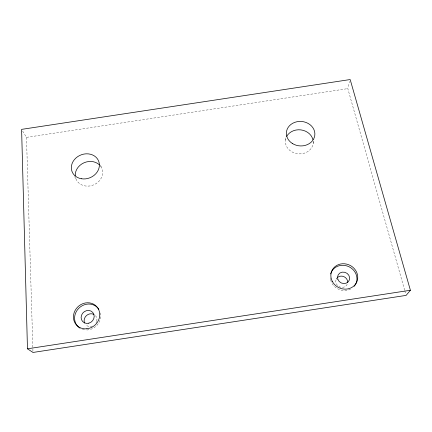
<?xml version="1.0" encoding="UTF-8"?>
<svg xmlns="http://www.w3.org/2000/svg" width="432" height="432" viewBox="0 0 432 432"><rect width="100%" height="100%" fill="white"/><g stroke="black" fill="none" stroke-linecap="round" stroke-linejoin="round"><path stroke-width="0.32" stroke-dasharray="2.16 1.62" d="M285.46 140.027L285.844 136.885M313.151 143.424L313.913 139.666M404.638 290.212L347.803 88.619L349.672 81.491M336.236 279.185L336.739 278.046M22.648 131.085L26.487 137.36L347.803 88.619M74.682 176.629L76.183 179.437M100.386 165.062L101.65 167.951M404.822 290.86L405.734 294.1M26.487 137.36L32.87 348.403M32.891 349.078L32.994 352.453M100.683 166.325A13.97 12.064 -22.1 0 1 94.052 184.723A13.97 12.064 -22.1 0 1 75.557 177.644M313.211 141.529A13.954 12.037 5.5 0 1 297.729 153.765A13.954 12.037 5.5 0 1 285.892 138.191M95.445 315.63A6.674 6.118 -43.1 0 1 96.763 321.138M96.628 321.624A6.674 6.118 -43.1 0 1 95.98 323.039M92.459 326.047A6.674 6.118 -43.1 0 1 85.59 324.626M347.209 284.31A6.059 5.546 26.3 0 1 338.828 286.502A6.059 5.546 26.3 0 1 336.841 278.197M100.397 312.93A13.597 12.442 -42.5 0 1 85.428 329.94M84.418 329.816A13.597 12.442 -42.5 0 1 82.458 329.324M350.536 289.143A13.576 12.404 25.8 0 1 330.691 280.282M330.566 279.79A13.576 12.404 25.8 0 1 330.269 277.814"/><path stroke-width="0.65" d="M410.4 290.261L406.102 295.396L32.994 352.453L27.47 348.808L21.6 129.373L350.179 79.547L410.4 290.261L27.47 348.808M75.265 175.759A13.97 12.064 -22.1 0 1 83.873 162.842A13.97 12.064 -22.1 0 1 99.43 164.884M286.654 136.447A13.954 12.037 5.5 0 1 300.856 129.886A13.954 12.037 5.5 0 1 312.925 139.644M84.564 323.001A6.674 6.118 -43.1 0 1 86.422 315.614A6.674 6.118 -43.1 0 1 93.933 314.458M337.225 277.76A6.059 5.546 26.3 0 1 344.039 276.723A6.059 5.546 26.3 0 1 347.657 282.625M80.06 328.196A13.597 12.442 -42.5 0 1 78.77 308.302A13.597 12.442 -42.5 0 1 98.852 309.328M330.658 273.926A13.576 12.404 25.8 0 1 349.456 266.971A13.576 12.404 25.8 0 1 354.191 286.303M81.308 178.735A14.299 12.274 -21.9 0 0 99.031 162.232A14.299 12.274 -21.9 0 0 75.757 158.171A14.299 12.274 -21.9 0 0 81.308 178.735M292.248 143.408A14.278 12.247 5.2 0 0 314.804 135.286A14.278 12.247 5.2 0 0 294.802 122.342A14.278 12.247 5.2 0 0 292.248 143.408M332.473 281.691A13.667 12.479 25.6 0 0 355.774 283.835A13.667 12.479 25.6 0 0 344.66 263.79A13.667 12.479 25.6 0 0 332.473 281.691M88.792 323.195A6.799 6.221 -42.5 0 0 92.669 312.331A6.799 6.221 -42.5 0 0 81.513 315.247A6.799 6.221 -42.5 0 0 88.792 323.195M86.859 328.79A13.689 12.517 -42.3 0 0 97.859 308.081A13.689 12.517 -42.3 0 0 75.055 310.554A13.689 12.517 -42.3 0 0 86.859 328.79M337.851 279.331A6.172 5.638 25.8 0 0 348.187 281.869A6.172 5.638 25.8 0 0 344.72 272.273A6.172 5.638 25.8 0 0 337.851 279.331"/></g></svg>
